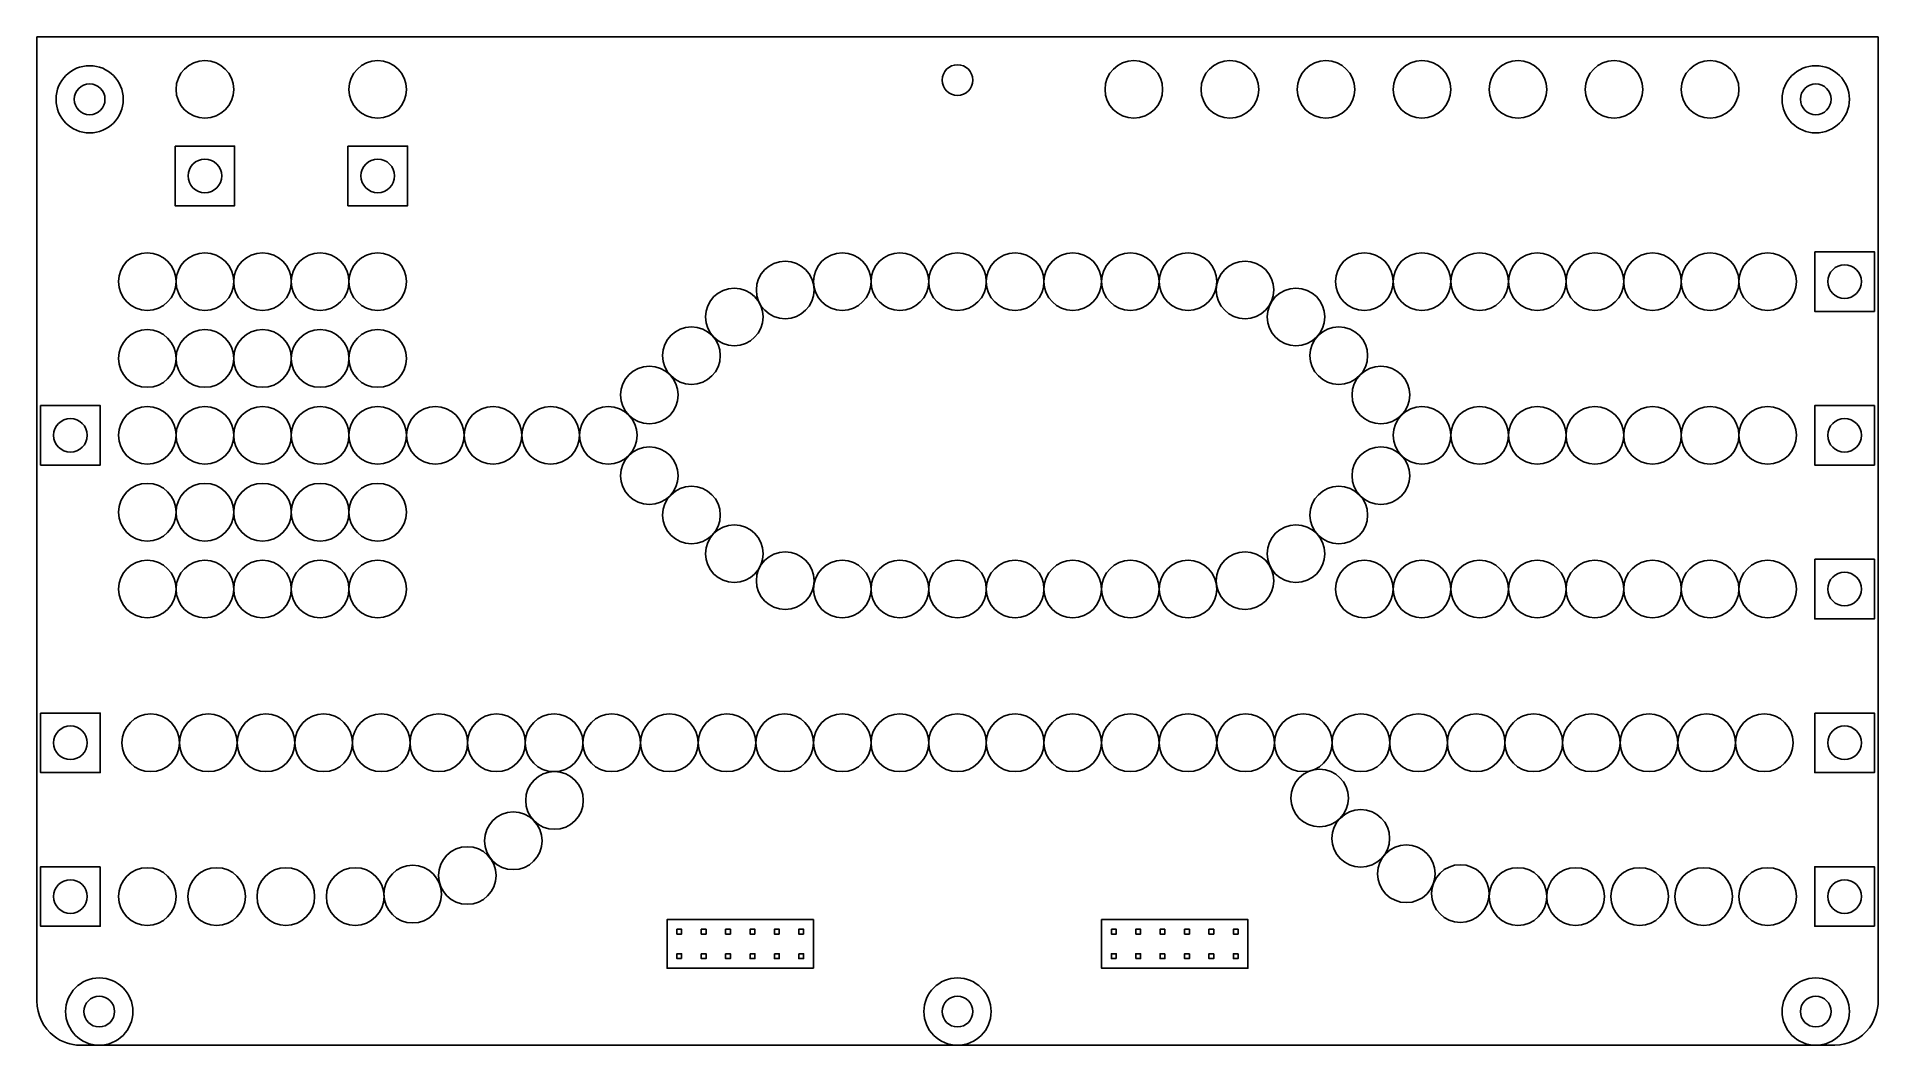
# Model space of a CAD drawing. Header units: millimetres. Extents: x -94 to 98, y -55 to 49.
import ezdxf

# ---------------------------------------------------------------- set-up
doc = ezdxf.new("R2010")
doc.units = ezdxf.units.MM
doc.layers.get('0').update_dxf_attribs({"linetype": 'CONTINUOUS'})

msp = doc.modelspace()

# ---------------------------------------------------------------- linework, layer by layer
for p, q in [((97.86, 49.47), (-93.86, 49.47)), ((-93.86, 49.47), (-93.86, -50.87)), ((97.86, -50.87), (97.86, 49.47)), ((-89.36, -55.47), (93.36, -55.47))]:
    msp.add_line(p, q)
for points in [[(-79.46, 38.1), (-73.26, 38.1), (-73.26, 31.9), (-79.46, 31.9)], [(-61.46, 38.1), (-55.26, 38.1), (-55.26, 31.9), (-61.46, 31.9)], [(91.26, 27.1), (97.46, 27.1), (97.46, 20.9), (91.26, 20.9)], [(-93.46, 11.1), (-87.26, 11.1), (-87.26, 4.9), (-93.46, 4.9)], [(97.46, 4.9), (91.26, 4.9), (91.26, 11.1), (97.46, 11.1)], [(91.26, -4.9), (97.46, -4.9), (97.46, -11.1), (91.26, -11.1)], [(-93.46, -20.9), (-87.26, -20.9), (-87.26, -27.1), (-93.46, -27.1)], [(91.26, -20.9), (97.46, -20.9), (97.46, -27.1), (91.26, -27.1)], [(-87.26, -36.9), (-87.26, -43.1), (-93.46, -43.1), (-93.46, -36.9)], [(97.46, -43.1), (91.26, -43.1), (91.26, -36.9), (97.46, -36.9)], [(-13, -47.47), (-13, -42.39), (-28.24, -42.39), (-28.24, -47.47)], [(-27.22, -43.41), (-26.72, -43.41), (-26.72, -43.91), (-27.22, -43.91)], [(-24.18, -43.91), (-24.68, -43.91), (-24.68, -43.41), (-24.18, -43.41)], [(-21.64, -43.91), (-22.14, -43.91), (-22.14, -43.41), (-21.64, -43.41)], [(-19.1, -43.91), (-19.6, -43.91), (-19.6, -43.41), (-19.1, -43.41)], [(-16.56, -43.91), (-17.06, -43.91), (-17.06, -43.41), (-16.56, -43.41)], [(-14.02, -43.91), (-14.52, -43.91), (-14.52, -43.41), (-14.02, -43.41)], [(17, -42.39), (17, -47.47), (32.24, -47.47), (32.24, -42.39)], [(18.02, -43.41), (18.52, -43.41), (18.52, -43.91), (18.02, -43.91)], [(20.56, -43.91), (20.56, -43.41), (21.06, -43.41), (21.06, -43.91)], [(23.6, -43.41), (23.6, -43.91), (23.1, -43.91), (23.1, -43.41)], [(26.14, -43.41), (26.14, -43.91), (25.64, -43.91), (25.64, -43.41)], [(28.68, -43.41), (28.68, -43.91), (28.18, -43.91), (28.18, -43.41)], [(31.22, -43.41), (31.22, -43.91), (30.72, -43.91), (30.72, -43.41)], [(-26.72, -46.45), (-27.22, -46.45), (-27.22, -45.95), (-26.72, -45.95)], [(-24.68, -45.95), (-24.18, -45.95), (-24.18, -46.45), (-24.68, -46.45)], [(-22.14, -45.95), (-21.64, -45.95), (-21.64, -46.45), (-22.14, -46.45)], [(-19.6, -45.95), (-19.1, -45.95), (-19.1, -46.45), (-19.6, -46.45)], [(-17.06, -45.95), (-16.56, -45.95), (-16.56, -46.45), (-17.06, -46.45)], [(-14.52, -45.95), (-14.02, -45.95), (-14.02, -46.45), (-14.52, -46.45)], [(18.52, -46.45), (18.02, -46.45), (18.02, -45.95), (18.52, -45.95)], [(20.56, -46.45), (20.56, -45.95), (21.06, -45.95), (21.06, -46.45)], [(23.6, -45.95), (23.6, -46.45), (23.1, -46.45), (23.1, -45.95)], [(26.14, -45.95), (26.14, -46.45), (25.64, -46.45), (25.64, -45.95)], [(28.68, -45.95), (28.68, -46.45), (28.18, -46.45), (28.18, -45.95)], [(31.22, -45.95), (31.22, -46.45), (30.72, -46.45), (30.72, -45.95)]]:
    msp.add_lwpolyline(points, close=True)
for centre, radius in [((-88.36, 42.97), 3.5), ((-88.36, 42.97), 3.5), ((-76.36, 44), 3), ((-58.36, 44), 3), ((2, 44.97), 1.6), ((20.36, 44), 3), ((30.36, 44), 3), ((40.36, 44), 3), ((50.36, 44), 3), ((60.36, 44), 3), ((70.36, 44), 3), ((80.36, 44), 3), ((91.36, 42.97), 3.5), ((91.36, 42.97), 3.5), ((-88.36, 42.97), 1.6), ((91.36, 42.97), 1.6), ((-76.36, 35), 1.75), ((-58.36, 35), 1.75), ((-82.36, 24), 3), ((-76.36, 24), 3), ((-70.36, 24), 3), ((-64.36, 24), 3), ((-58.36, 24), 3), ((-10, 24), 3), ((-4, 24), 3), ((2, 24), 3), ((8, 24), 3), ((14, 24), 3), ((20, 24), 3), ((26, 24), 3), ((44.36, 24), 3), ((50.36, 24), 3), ((56.36, 24), 3), ((62.36, 24), 3), ((68.36, 24), 3), ((74.36, 24), 3), ((80.36, 24), 3), ((86.36, 24), 3), ((-15.94, 23.13), 3), ((31.94, 23.13), 3), ((94.36, 24), 1.75), ((-21.24, 20.32), 3), ((37.24, 20.32), 3), ((-25.7, 16.3), 3), ((41.7, 16.3), 3), ((-82.36, 16), 3), ((-76.36, 16), 3), ((-70.36, 16), 3), ((-64.36, 16), 3), ((-58.36, 16), 3), ((-30.08, 12.2), 3), ((46.08, 12.2), 3), ((-90.36, 8), 1.75), ((-82.36, 8), 3), ((-76.36, 8), 3), ((-70.36, 8), 3), ((-64.36, 8), 3), ((-58.36, 8), 3), ((-52.36, 8), 3), ((-46.36, 8), 3), ((-40.36, 8), 3), ((-34.36, 8), 3), ((50.36, 8), 3), ((56.36, 8), 3), ((62.36, 8), 3), ((68.36, 8), 3), ((74.36, 8), 3), ((80.36, 8), 3), ((86.36, 8), 3), ((94.36, 8), 1.75), ((-30.08, 3.8), 3), ((46.08, 3.8), 3), ((-82.36, 0), 3), ((-76.36, 0), 3), ((-70.36, 0), 3), ((-64.36, 0), 3), ((-58.36, 0), 3), ((-25.7, -0.3), 3), ((41.7, -0.3), 3), ((-21.24, -4.32), 3), ((37.24, -4.32), 3), ((-82.36, -8), 3), ((-76.36, -8), 3), ((-70.36, -8), 3), ((-64.36, -8), 3), ((-58.36, -8), 3), ((-15.94, -7.13), 3), ((-10, -8), 3), ((-4, -8), 3), ((2, -8), 3), ((8, -8), 3), ((14, -8), 3), ((20, -8), 3), ((26, -8), 3), ((31.94, -7.13), 3), ((44.36, -8), 3), ((50.36, -8), 3), ((56.36, -8), 3), ((62.36, -8), 3), ((68.36, -8), 3), ((74.36, -8), 3), ((80.36, -8), 3), ((86.36, -8), 3), ((94.36, -8), 1.75), ((-82, -24), 3), ((-76, -24), 3), ((-70, -24), 3), ((-64, -24), 3), ((-58, -24), 3), ((-52, -24), 3), ((-46, -24), 3), ((-40, -24), 3), ((-34, -24), 3), ((-28, -24), 3), ((-22, -24), 3), ((-16, -24), 3), ((-10, -24), 3), ((-4, -24), 3), ((2, -24), 3), ((8, -24), 3), ((14, -24), 3), ((20, -24), 3), ((26, -24), 3), ((32, -24), 3), ((38, -24), 3), ((44, -24), 3), ((50, -24), 3), ((56, -24), 3), ((62, -24), 3), ((68, -24), 3), ((74, -24), 3), ((80, -24), 3), ((86, -24), 3), ((-90.36, -24), 1.75), ((94.36, -24), 1.75), ((39.7, -29.75), 3), ((-39.96, -30), 3), ((-44.25, -34.2), 3), ((43.99, -33.95), 3), ((-49.04, -37.81), 3), ((48.73, -37.63), 3), ((-90.36, -40), 1.75), ((-82.36, -40), 3), ((-75.14, -40), 3), ((-67.93, -40), 3), ((-60.71, -40), 3), ((-54.72, -39.75), 3), ((54.36, -39.69), 3), ((60.35, -40), 3), ((66.35, -40), 3), ((73.02, -40), 3), ((79.69, -40), 3), ((86.36, -40), 3), ((94.36, -40), 1.75), ((-87.36, -51.97), 3.5), ((-87.36, -51.97), 3.5), ((2, -51.97), 3.5), ((2, -51.97), 3.5), ((91.36, -51.97), 3.5), ((91.36, -51.97), 3.5), ((-87.36, -51.97), 1.6), ((2, -51.97), 1.6), ((91.36, -51.97), 1.6)]:
    msp.add_circle(centre, radius)
for points, knots in [([(-93.86, -50.87), (-93.86, -52.29), (-93.17, -53.69), (-92.06, -54.54), (-91.29, -55.14), (-90.32, -55.47), (-89.36, -55.47)], [-1.570796, -1.570796, -1.570796, -1.570796, -0.647602, -0.647602, -0.647602, 0, 0, 0, 0]), ([(93.36, -55.47), (94.74, -55.47), (96.1, -54.78), (96.94, -53.65), (97.53, -52.86), (97.86, -51.87), (97.86, -50.87)], [0, 0, 0, 0, 0.923195, 0.923195, 0.923195, 1.570796, 1.570796, 1.570796, 1.570796])]:
    msp.add_open_spline(points, degree=3, knots=knots)

doc.saveas('drawing.dxf')
